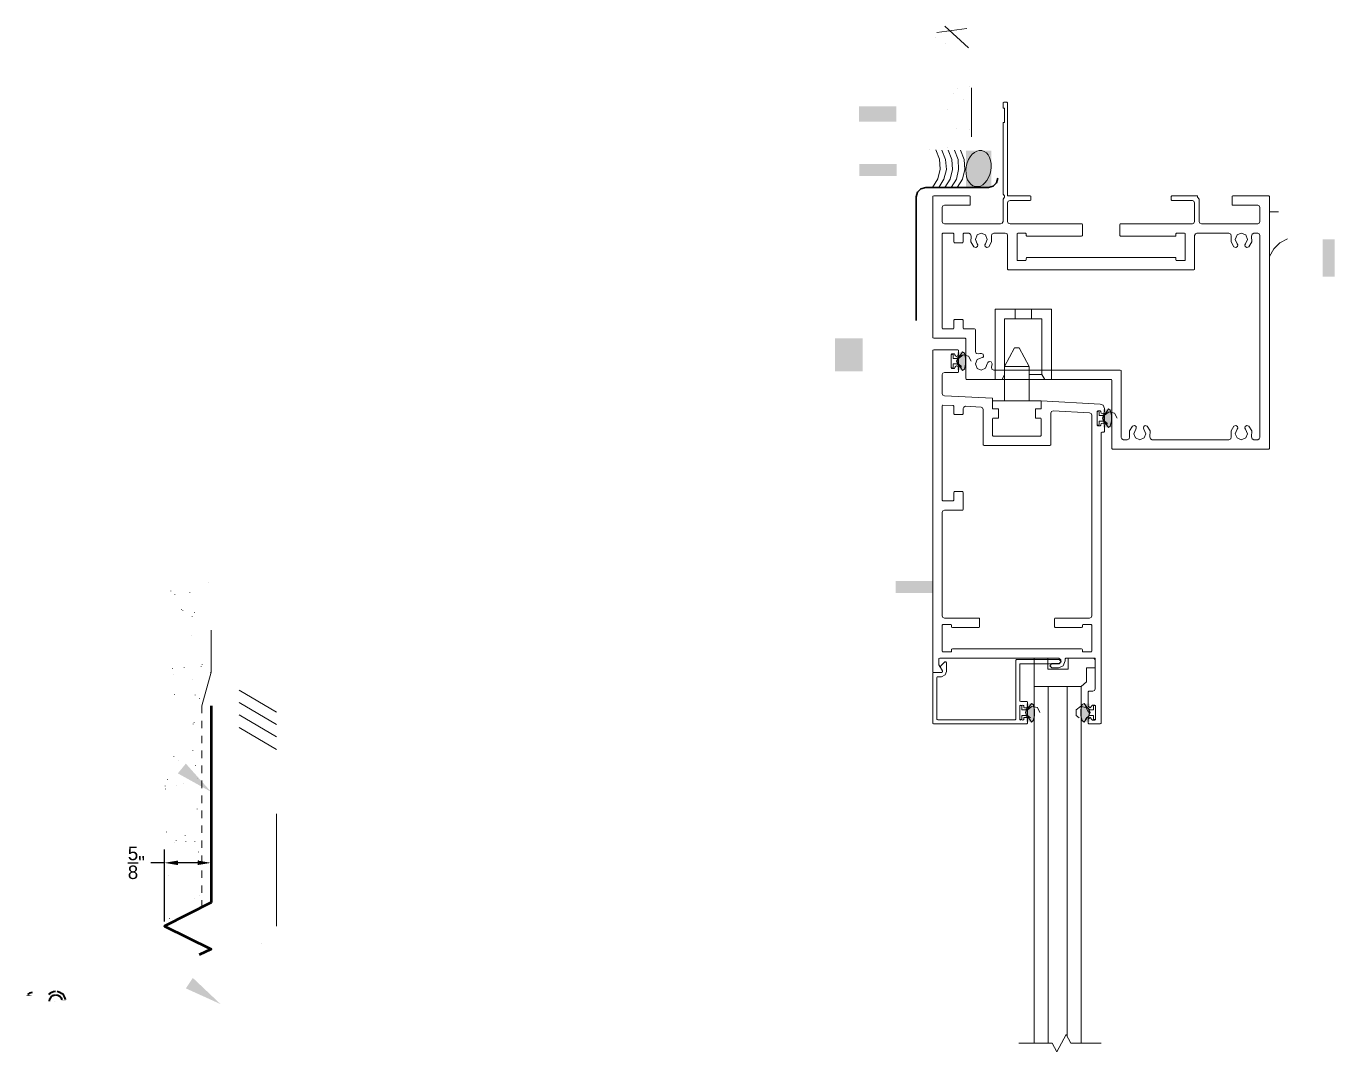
# Model space of a CAD drawing. Header units: inches. Extents: x -232 to -144.6, y 154.9 to 200.7.
# Drawn here: x -162.1 to -144.61, y 176.61 to 190.31 of the extents above; entities that cross this region are included whole.
import ezdxf

# ---------------------------------------------------------------- set-up
doc = ezdxf.new("R2010")
doc.units = ezdxf.units.IN
doc.header["$MEASUREMENT"] = 0
doc.linetypes.add('PDF_IMPORT', pattern=[1, 0.8, -0.2])
for name, color, linetype in [('PDF4_Geometry', 7, 'Continuous'), ('PDF4_Solid Fills', 7, 'Continuous'), ('PDF6_Geometry', 7, 'Continuous'), ('PDF6_Solid Fills', 7, 'Continuous')]:
    doc.layers.add(name, color=color, linetype=linetype)
doc.styles.get("Standard").update_dxf_attribs({"font": 'arial.ttf'})
doc.dimstyles.get("Standard").update_dxf_attribs({"dimtxt": 0.18, "dimasz": 0.18, "dimexe": 0.18, "dimexo": 0.0625, "dimgap": 0.09, "dimtad": 0, "dimtih": 1, "dimtoh": 1, "dimdec": 4, "dimzin": 0, "dimdsep": 46, "dimlunit": 4, "dimtxsty": 'Standard', "dimcen": 0.09, "dimadec": 0, "dimazin": 0, "dimtfac": 1, "dimtdec": 4, "dimtofl": 0, "dimtmove": 0, "dimatfit": 3, "dimfxl": 0, "dimtolj": 1, "dimtzin": 0, "dimarcsym": 0})

# ---------------------------------------------------------------- blocks, each defined once
blk = doc.blocks.new('*D6')
at = {"color": 0, "lineweight": -2}
for p, q in [((-160.253, 178.351), (-160.253, 179.313)), ((-159.63, 178.665), (-159.63, 179.313)), ((-160.253, 179.133), (-160.433, 179.133)), ((-159.81, 179.133), (-160.073, 179.133))]:
    blk.add_line(p, q, dxfattribs=at)
at = {"color": 0}
for points in [[(-160.073, 179.163), (-160.073, 179.103), (-160.253, 179.133)], [(-159.81, 179.163), (-159.81, 179.103), (-159.63, 179.133)]]:
    blk.add_solid(points, dxfattribs=at)
at = {"layer": 'Defpoints', "color": 0}
for p in [(-160.253, 179.133), (-159.63, 178.602), (-160.253, 178.289)]:
    blk.add_point(p, dxfattribs=at)
at = {"color": 0, "insert": (-160.628, 179.133), "char_height": 0.18, "attachment_point": 5}
blk.add_mtext('\\A1;{\\H1x;\\S5/8;}"', dxfattribs=at)

msp = doc.modelspace()

# ---------------------------------------------------------------- hatches: boundary and pattern name
at = {"layer": 'PDF4_Solid Fills'}
msp.add_hatch(color=256, dxfattribs=at).paths.add_polyline_path([(-162.09322, 177.36217), (-162.09988, 177.35217), (-162.04655, 177.35217), (-162.03988, 177.35883), (-162.02988, 177.35883), (-162.01655, 177.36217)])
h = msp.add_hatch(color=256, dxfattribs=at)
h.paths.add_polyline_path([(-161.70655, 177.41217), (-161.70988, 177.41217)], flags=0)
h.paths.add_polyline_path([(-161.79988, 177.3755), (-161.80655, 177.3655), (-161.70655, 177.36883)], flags=0)
h.paths.add_polyline_path([(-161.62322, 177.30217), (-161.62322, 177.28883), (-161.78655, 177.28217), (-161.56988, 177.28883), (-161.57322, 177.30217)], flags=0)
h.paths.add_polyline_path([(-161.68655, 177.41217), (-161.69655, 177.41217)], flags=0)
at = {"layer": 'PDF6_Solid Fills'}
for points in [[(-150.97062, 189.24078), (-150.97062, 189.03745), (-150.47395, 189.03745), (-150.47395, 189.24078)], [(-149.54395, 188.65078), (-149.54395, 188.17078), (-149.20395, 188.17078), (-149.20395, 188.65078)], [(-150.96728, 188.47411), (-150.96728, 188.31078), (-150.46728, 188.31078), (-150.46728, 188.47411)], [(-144.77728, 187.46411), (-144.77728, 186.96745), (-144.61395, 186.96745), (-144.61395, 187.46411)], [(-151.29062, 186.14411), (-151.29062, 185.70078), (-150.92062, 185.70078), (-150.92062, 186.14411)], [(-149.66062, 185.95745), (-149.66062, 185.71745), (-149.54728, 185.71745), (-149.54728, 185.95745)], [(-147.71062, 185.19411), (-147.71062, 184.95411), (-147.60062, 184.95411), (-147.60062, 185.19411)], [(-150.48395, 182.90078), (-150.48395, 182.73745), (-149.98395, 182.73745), (-149.98395, 182.90078)], [(-148.74062, 181.26078), (-148.74062, 181.02078), (-148.63062, 181.02078), (-148.63062, 181.26078)], [(-148.00395, 181.26078), (-148.00395, 181.02078), (-147.89062, 181.02078), (-147.89062, 181.26078)]]:
    msp.add_hatch(color=256, dxfattribs=at).paths.add_polyline_path(points)

# ---------------------------------------------------------------- linework, layer by layer
at = {"layer": 'PDF4_Geometry', "lineweight": 9}
for points in [[(-160.16655, 182.7655), (-160.16655, 182.76883)], [(-159.91322, 182.74217), (-159.91322, 182.7455)], [(-159.66655, 182.88217), (-159.66655, 182.8855)], [(-160.11322, 182.7155), (-160.11322, 182.71883)], [(-160.02322, 182.51883), (-160.02322, 182.52217)], [(-160.00655, 182.50217), (-160.00655, 182.5055)], [(-159.87988, 182.42217), (-159.87988, 182.4255)], [(-159.84988, 182.4755), (-159.84988, 182.47883)], [(-159.89322, 182.1655), (-159.89322, 182.16883)], [(-160.14655, 181.7255), (-160.14655, 181.72883)], [(-159.98988, 181.7455), (-159.98988, 181.74883)], [(-159.76322, 181.75217), (-159.76322, 181.7555)], [(-159.74655, 181.77883), (-159.74655, 181.78217)], [(-160.13655, 181.64883), (-160.13655, 181.65217)], [(-159.87322, 181.5855), (-159.87322, 181.58883)], [(-159.63655, 181.67217), (-159.63655, 181.6755)], [(-160.11655, 181.37883), (-160.11655, 181.38217)], [(-159.83988, 181.3755), (-159.83988, 181.37883)], [(-158.75322, 181.1455), (-159.25322, 181.43883)], [(-159.78322, 181.3255), (-159.78322, 181.32883)], [(-158.75322, 180.98217), (-159.25322, 181.2755)], [(-159.86988, 180.9855), (-159.86988, 180.98883)], [(-159.85322, 181.00883), (-159.85322, 181.01217)], [(-158.75322, 180.8155), (-159.25322, 181.10883)], [(-158.75322, 180.64883), (-159.25322, 180.94217)], [(-159.87322, 180.62883), (-159.87322, 180.63217)], [(-160.12655, 180.54883), (-160.12655, 180.55217)], [(-160.06988, 180.49883), (-160.06988, 180.50217)], [(-159.83655, 180.42883), (-159.83655, 180.43217)], [(-160.24322, 180.15883), (-160.24322, 180.16217)], [(-160.23988, 180.11883), (-160.23988, 180.12217)], [(-160.21322, 180.24883), (-160.21322, 180.25217)], [(-160.08655, 180.1655), (-160.08655, 180.16883)], [(-159.99988, 180.19217), (-159.99988, 180.1955)], [(-159.80988, 180.25883), (-159.80988, 180.26217)], [(-159.81655, 179.85217), (-159.81655, 179.8555)], [(-160.22322, 179.54217), (-160.22322, 179.5455)], [(-160.09655, 179.43217), (-160.09655, 179.4355)], [(-159.97322, 179.4955), (-159.97322, 179.49883)], [(-159.96655, 179.41883), (-159.96655, 179.42217)], [(-159.84655, 179.4155), (-159.84655, 179.41883)], [(-160.12322, 179.39883), (-160.12322, 179.40217)], [(-159.79655, 179.2755), (-159.79655, 179.27883)], [(-159.79655, 179.15883), (-159.79655, 179.16217)], [(-160.20322, 178.96217), (-160.20322, 178.9655)], [(-159.84655, 178.65883), (-159.84655, 178.66217)], [(-159.77988, 178.6955), (-159.77988, 178.69883)], [(-160.18322, 178.3855), (-160.18322, 178.38883)], [(-158.95988, 178.04883), (-158.95988, 178.05217)]]:
    msp.add_lwpolyline(points, dxfattribs=at)
at = {"layer": 'PDF4_Geometry', "lineweight": 15}
for points in [[(-159.62988, 182.24217), (-159.62988, 181.68217)], [(-159.62988, 181.68217), (-159.75322, 181.23217)], [(-158.75322, 179.78883), (-158.75322, 178.28883)]]:
    msp.add_lwpolyline(points, dxfattribs=at)
at = {"layer": 'PDF4_Geometry', "linetype": 'PDF_IMPORT', "lineweight": 15, "ltscale": 0.125}
msp.add_lwpolyline([(-159.75322, 181.23217), (-159.75322, 178.53883)], dxfattribs=at)
at = {"layer": 'PDF4_Geometry', "lineweight": 50}
for points in [[(-159.62988, 181.23217), (-159.62988, 178.60217)], [(-159.62988, 178.60217), (-160.25322, 178.28883), (-159.62988, 177.97883), (-159.78655, 177.90217)]]:
    msp.add_lwpolyline(points, dxfattribs=at)
at = {"layer": 'PDF4_Geometry', "lineweight": 35}
for points in [[(-162.01988, 177.40217), (-162.04466, 177.39511), (-162.06572, 177.39211), (-162.08322, 177.37217)], [(-161.70988, 177.41217), (-161.73949, 177.41117), (-161.7781, 177.39606), (-161.79988, 177.3755)], [(-161.78655, 177.2855), (-161.78777, 177.32533), (-161.75755, 177.3645), (-161.71655, 177.36883)], [(-161.70655, 177.36883), (-161.66255, 177.37106), (-161.63199, 177.34406), (-161.62322, 177.30217)], [(-161.57322, 177.30217), (-161.58294, 177.36317), (-161.62522, 177.40194), (-161.68655, 177.41217)]]:
    msp.add_open_spline(points, degree=3, dxfattribs=at)
at = {"layer": 'PDF4_Solid Fills', "lineweight": 35}
for points in [[(-159.96655, 180.45883), (-159.62988, 180.08217), (-160.07322, 180.32883)], [(-159.87322, 177.5955), (-159.50322, 177.2455), (-159.96655, 177.4555)]]:
    msp.add_solid(points, dxfattribs=at)
at = {"layer": 'PDF6_Geometry', "linetype": 'PDF_IMPORT', "lineweight": 9}
for points in [[(-149.93062, 190.22745), (-149.53062, 190.28078)], [(-149.82395, 190.31411), (-149.50728, 190.02411)]]:
    msp.add_lwpolyline(points, dxfattribs=at)
at = {"layer": 'PDF6_Geometry', "lineweight": 9}
for points in [[(-149.94728, 190.16745), (-149.94728, 190.16745)], [(-149.82062, 190.08411), (-149.82062, 190.08411)], [(-149.70728, 189.41411), (-149.70728, 189.41411)], [(-149.65395, 189.48745), (-149.65395, 189.48745)], [(-149.49728, 189.50745), (-149.49728, 189.50745)], [(-149.46728, 189.49078), (-149.46728, 188.83745)], [(-149.79395, 189.20078), (-149.79395, 189.20078)], [(-149.58062, 189.33411), (-149.58062, 189.33411)], [(-149.66728, 188.94078), (-149.66728, 188.94078)], [(-149.49728, 188.92745), (-149.49728, 188.92745)], [(-149.78395, 188.69411), (-149.78395, 188.69411)], [(-150.02728, 188.66411), (-150.02728, 188.66411)], [(-150.02728, 188.66411), (-150.02728, 188.66411)], [(-149.99062, 188.15745), (-149.92062, 188.27411), (-149.88728, 188.40411), (-149.89728, 188.53745), (-149.94728, 188.66078)], [(-149.90728, 188.15745), (-149.83728, 188.27078), (-149.80395, 188.40078), (-149.81395, 188.53411), (-149.86395, 188.65745)], [(-149.82395, 188.15745), (-149.75395, 188.27078), (-149.72395, 188.40078), (-149.73062, 188.53411), (-149.78062, 188.65745)], [(-149.74062, 188.15745), (-149.67062, 188.27078), (-149.64062, 188.40078), (-149.64728, 188.53411), (-149.69728, 188.65745)], [(-149.66062, 188.15745), (-149.59062, 188.27078), (-149.55728, 188.40078), (-149.56728, 188.53411), (-149.61395, 188.65745)], [(-145.36728, 187.83078), (-145.48728, 187.83078)], [(-145.24728, 187.47078), (-145.35062, 187.41745), (-145.43062, 187.33745), (-145.48728, 187.23745)], [(-149.47395, 185.83745), (-149.50728, 185.90411), (-149.58062, 185.92411), (-149.64062, 185.87411), (-149.64062, 185.80078), (-149.60062, 185.76745)], [(-147.52395, 185.07411), (-147.55728, 185.14411), (-147.63062, 185.16078), (-147.69062, 185.11411), (-147.69062, 185.03745), (-147.65062, 185.00411)], [(-147.52395, 185.07411), (-147.52395, 185.07411)], [(-148.55395, 181.14078), (-148.58728, 181.20745), (-148.66062, 181.22411), (-148.72062, 181.17745), (-148.72062, 181.10411), (-148.68062, 181.07078)], [(-147.90395, 181.14078), (-147.93728, 181.20745), (-148.01062, 181.22411), (-148.07062, 181.17745), (-148.07062, 181.10411), (-148.03062, 181.07078)]]:
    msp.add_lwpolyline(points, dxfattribs=at)
at = {"layer": 'PDF6_Geometry', "lineweight": 18}
for points in [[(-149.04728, 187.70411), (-149.04728, 188.00411), (-149.02728, 188.02745), (-149.02728, 188.04745), (-149.04728, 188.06745), (-149.04728, 189.02745), (-149.02728, 189.02745), (-149.02728, 189.21745), (-149.04728, 189.21745), (-149.04728, 189.28745), (-149.04395, 189.29411), (-149.03728, 189.29745)], [(-149.03728, 189.29745), (-148.99728, 189.29745)], [(-148.99728, 189.29745), (-148.99062, 189.29411), (-148.98728, 189.28745)], [(-148.98728, 189.28745), (-148.98728, 188.04745), (-148.68395, 188.04745)], [(-149.98395, 188.03745), (-149.98395, 188.04411), (-149.97395, 188.04745)], [(-149.98395, 186.15411), (-149.98395, 188.03745)], [(-149.97395, 188.04745), (-149.49728, 188.04745)], [(-149.49728, 188.04745), (-149.48728, 188.04411), (-149.48728, 188.03745)], [(-149.48728, 188.03745), (-149.48728, 187.93078)], [(-148.68395, 187.98411), (-148.95395, 187.98411), (-148.97728, 187.97745), (-148.98728, 187.95411)], [(-148.68395, 188.04745), (-148.67728, 188.04411), (-148.67395, 188.03745)], [(-148.67395, 187.99411), (-148.67728, 187.98745), (-148.68395, 187.98411)], [(-148.67395, 188.03745), (-148.67395, 187.99411)], [(-146.80062, 188.03745), (-146.79728, 188.04411), (-146.79062, 188.04745)], [(-146.80062, 187.99411), (-146.80062, 188.03745)], [(-146.79062, 187.98411), (-146.79728, 187.98745), (-146.80062, 187.99411)], [(-146.79062, 188.04745), (-146.44728, 188.04745), (-146.44728, 188.02745), (-146.42728, 188.00411), (-146.42728, 187.70411)], [(-146.51728, 187.98411), (-146.79062, 187.98411)], [(-146.48728, 187.70411), (-146.48728, 187.95411), (-146.49728, 187.97745), (-146.51728, 187.98411)], [(-145.98728, 188.03745), (-145.98395, 188.04411), (-145.97728, 188.04745)], [(-145.98728, 187.93078), (-145.98728, 188.03745)], [(-145.97728, 188.04745), (-145.49728, 188.04745), (-145.49062, 188.04411), (-145.48728, 188.03745)], [(-145.48728, 188.03745), (-145.48728, 184.67078)], [(-149.49728, 187.92078), (-149.83062, 187.92078), (-149.85062, 187.91411), (-149.86062, 187.89078)], [(-149.86062, 187.89078), (-149.86062, 187.70411), (-149.85062, 187.68078), (-149.83062, 187.67078)], [(-149.48728, 187.93078), (-149.48728, 187.92411), (-149.49728, 187.92078)], [(-148.98728, 187.95411), (-148.98728, 187.70411), (-148.97728, 187.68078), (-148.95395, 187.67078)], [(-145.64395, 187.92078), (-145.97728, 187.92078), (-145.98395, 187.92411), (-145.98728, 187.93078)], [(-145.61395, 187.70411), (-145.61395, 187.89078), (-145.62395, 187.91411), (-145.64395, 187.92078)], [(-149.83062, 187.67078), (-149.08062, 187.67078), (-149.05728, 187.68078), (-149.04728, 187.70411)], [(-148.95395, 187.67078), (-147.99728, 187.67078)], [(-147.99728, 187.67078), (-147.99062, 187.67078), (-147.98728, 187.66078)], [(-147.98728, 187.66078), (-147.98728, 187.51745)], [(-147.48728, 187.66078), (-147.48395, 187.67078), (-147.47728, 187.67078)], [(-147.48728, 187.51745), (-147.48728, 187.66078)], [(-147.47728, 187.67078), (-146.51728, 187.67078)], [(-146.51728, 187.67078), (-146.49728, 187.68078), (-146.48728, 187.70411)], [(-146.42728, 187.70411), (-146.41728, 187.68078), (-146.39395, 187.67078)], [(-146.39395, 187.67078), (-145.64395, 187.67078), (-145.62395, 187.68078), (-145.61395, 187.70411)], [(-149.86062, 187.53745), (-149.85728, 187.54411), (-149.85062, 187.54745)], [(-149.86062, 186.27745), (-149.86062, 187.53745)], [(-149.85062, 187.54745), (-149.71395, 187.54745)], [(-149.71395, 187.54745), (-149.70728, 187.54411), (-149.70395, 187.53745)], [(-149.70395, 187.53745), (-149.70395, 187.43078)], [(-149.58062, 187.53745), (-149.57728, 187.54411), (-149.57062, 187.54745)], [(-149.58062, 187.43078), (-149.58062, 187.53745)], [(-149.57062, 187.54745), (-149.50395, 187.54745)], [(-149.50395, 187.54745), (-149.48062, 187.53411), (-149.47395, 187.50745), (-149.47728, 187.43078), (-149.43728, 187.36411), (-149.41062, 187.35411), (-149.38728, 187.37078), (-149.38395, 187.39078), (-149.39395, 187.40745), (-149.41728, 187.46411), (-149.39395, 187.52411), (-149.33728, 187.54745), (-149.28062, 187.52411), (-149.25728, 187.46411), (-149.28062, 187.40745), (-149.29062, 187.39078), (-149.28728, 187.37078), (-149.26395, 187.35411), (-149.23728, 187.36411), (-149.20062, 187.43078), (-149.20062, 187.50745), (-149.19728, 187.53411), (-149.17062, 187.54745), (-149.01728, 187.54745)], [(-149.01728, 187.54745), (-148.99395, 187.53745), (-148.98728, 187.51745)], [(-148.98728, 187.51745), (-148.98728, 187.06745)], [(-148.74728, 187.54745), (-148.85062, 187.54745), (-148.85728, 187.54411), (-148.86062, 187.53745)], [(-148.86062, 187.53745), (-148.86062, 187.19078)], [(-148.73728, 187.51745), (-148.73728, 187.53745), (-148.74062, 187.54411), (-148.74728, 187.54745)], [(-147.99728, 187.50745), (-148.39062, 187.50745), (-148.72728, 187.50745), (-148.73395, 187.51078), (-148.73728, 187.51745)], [(-147.98728, 187.51745), (-147.99062, 187.51078), (-147.99728, 187.50745)], [(-147.47728, 187.50745), (-147.48395, 187.51078), (-147.48728, 187.51745)], [(-146.73728, 187.53745), (-146.73728, 187.50745), (-147.47728, 187.50745)], [(-146.62395, 187.54745), (-146.72728, 187.54745), (-146.73395, 187.54411), (-146.73728, 187.53745)], [(-146.61395, 187.53745), (-146.61395, 187.54411), (-146.62395, 187.54745)], [(-146.61395, 187.19078), (-146.61395, 187.53745)], [(-146.48728, 187.51745), (-146.47728, 187.53745), (-146.45728, 187.54745)], [(-146.48728, 187.06745), (-146.48728, 187.51745)], [(-146.45728, 187.54745), (-146.03062, 187.54745)], [(-146.03062, 187.54745), (-146.00395, 187.53411), (-146.00062, 187.50745), (-146.00062, 187.43078), (-145.96395, 187.36411), (-145.93728, 187.35411), (-145.91395, 187.37078), (-145.91062, 187.39078), (-145.92062, 187.40745), (-145.94395, 187.46411), (-145.92062, 187.52411), (-145.86395, 187.54745), (-145.80395, 187.52411), (-145.78062, 187.46411), (-145.80728, 187.40745), (-145.81728, 187.39078), (-145.81395, 187.37078), (-145.79062, 187.35411), (-145.76395, 187.36411), (-145.72395, 187.43078), (-145.72728, 187.50745), (-145.72062, 187.53411), (-145.69728, 187.54745), (-145.64395, 187.54745)], [(-145.64395, 187.54745), (-145.62395, 187.53745), (-145.61395, 187.51745)], [(-145.61395, 187.51745), (-145.61395, 184.81745)], [(-149.70395, 187.43078), (-149.70062, 187.42411), (-149.69395, 187.42078)], [(-149.69395, 187.42078), (-149.59062, 187.42078), (-149.58395, 187.42411), (-149.58062, 187.43078)], [(-148.86062, 187.19078), (-148.85728, 187.18411), (-148.85062, 187.18078)], [(-148.85062, 187.18078), (-148.74728, 187.18078), (-148.74062, 187.18411), (-148.73728, 187.19078)], [(-148.73728, 187.19078), (-148.73728, 187.21078), (-148.73395, 187.21745), (-148.72728, 187.22078)], [(-148.72728, 187.22078), (-146.73728, 187.22078), (-146.73728, 187.19078)], [(-146.73728, 187.19078), (-146.73395, 187.18411), (-146.72728, 187.18078)], [(-146.72728, 187.18078), (-146.62395, 187.18078), (-146.61395, 187.18411), (-146.61395, 187.19078)], [(-148.98728, 187.06745), (-148.98395, 187.06078), (-148.97728, 187.05745)], [(-148.97728, 187.05745), (-146.49728, 187.05745), (-146.49062, 187.06078), (-146.48728, 187.06745)], [(-149.02728, 185.59411), (-149.15062, 185.59411), (-149.15062, 186.53078), (-148.40062, 186.53078), (-148.40062, 185.59411), (-148.69728, 185.59411)], [(-149.06062, 185.59411), (-149.02728, 185.65745), (-149.02728, 186.40411), (-148.52728, 186.40411), (-148.52728, 185.65745), (-148.49062, 185.59411)], [(-148.88728, 186.53078), (-148.88728, 186.40411)], [(-148.66728, 186.53078), (-148.66728, 186.40411)], [(-149.85062, 186.26745), (-149.85728, 186.27078), (-149.86062, 186.27745)], [(-149.71395, 186.26745), (-149.85062, 186.26745)], [(-149.70395, 186.27745), (-149.70728, 186.27078), (-149.71395, 186.26745)], [(-149.59062, 186.39411), (-149.69395, 186.39411), (-149.70062, 186.39078), (-149.70395, 186.38411)], [(-149.70395, 186.38411), (-149.70395, 186.27745)], [(-149.58062, 186.38411), (-149.58395, 186.39078), (-149.59062, 186.39411)], [(-149.58062, 186.27745), (-149.58062, 186.38411)], [(-149.57062, 186.26745), (-149.57728, 186.27078), (-149.58062, 186.27745)], [(-149.42728, 186.26745), (-149.57062, 186.26745)], [(-149.41728, 186.25745), (-149.42062, 186.26411), (-149.42728, 186.26745)], [(-149.41728, 185.96745), (-149.41728, 186.25745)], [(-149.97395, 186.14411), (-149.98395, 186.14745), (-149.98395, 186.15411)], [(-149.55395, 186.14411), (-149.97395, 186.14411)], [(-149.54395, 186.13411), (-149.54728, 186.14078), (-149.55395, 186.14411)], [(-149.54395, 185.60411), (-149.54395, 186.13411)], [(-149.97395, 185.98745), (-149.98395, 185.98411), (-149.98395, 185.97745)], [(-149.98395, 185.97745), (-149.98395, 181.68745)], [(-149.65062, 185.98745), (-149.97395, 185.98745)], [(-149.74062, 185.92745), (-149.73728, 185.93411), (-149.73062, 185.93745)], [(-149.72395, 185.93078), (-149.73062, 185.93078), (-149.73728, 185.92745), (-149.74062, 185.92078)], [(-149.74062, 185.74745), (-149.74062, 185.92745)], [(-149.74062, 185.92078), (-149.74062, 185.75411), (-149.73728, 185.74745), (-149.73062, 185.74411)], [(-149.73062, 185.93745), (-149.70062, 185.93745)], [(-149.66395, 185.87411), (-149.71395, 185.87411), (-149.71395, 185.92078), (-149.71728, 185.92745), (-149.72395, 185.93078)], [(-149.70062, 185.93745), (-149.69395, 185.93411), (-149.69062, 185.92745)], [(-149.69062, 185.92745), (-149.69062, 185.92411)], [(-149.69062, 185.92411), (-149.68395, 185.90745), (-149.66728, 185.90078), (-149.65062, 185.90745), (-149.64062, 185.92411)], [(-149.61062, 185.92745), (-149.62728, 185.90745), (-149.64728, 185.89078), (-149.66728, 185.83745), (-149.64728, 185.78411)], [(-149.66728, 185.90078), (-149.66728, 185.90078)], [(-149.66395, 185.87411), (-149.66062, 185.87745), (-149.65395, 185.88078)], [(-149.60728, 185.92411), (-149.62395, 185.90411), (-149.64395, 185.88745), (-149.66062, 185.83745), (-149.64395, 185.78745)], [(-149.64062, 185.97745), (-149.64395, 185.98411), (-149.65062, 185.98745)], [(-149.64728, 185.78411), (-149.63062, 185.76745), (-149.61062, 185.74745), (-149.58728, 185.71078), (-149.56062, 185.73078), (-149.54728, 185.79745), (-149.54728, 185.87745), (-149.56062, 185.94411), (-149.58728, 185.96078), (-149.61062, 185.92745)], [(-149.64062, 185.92411), (-149.64062, 185.97745)], [(-149.17062, 185.71745), (-149.19728, 185.73078), (-149.20062, 185.75745), (-149.19728, 185.78078), (-149.19395, 185.80078), (-149.20728, 185.82745), (-149.23395, 185.83078), (-149.25062, 185.82078), (-149.25728, 185.80078), (-149.28062, 185.74411), (-149.33728, 185.71745), (-149.39395, 185.74078), (-149.41728, 185.80078), (-149.39395, 185.85745), (-149.33728, 185.88078), (-149.31728, 185.88745), (-149.30728, 185.90078), (-149.31062, 185.93078), (-149.33395, 185.94078), (-149.35728, 185.94078), (-149.37728, 185.93745), (-149.40728, 185.94078), (-149.41728, 185.96745)], [(-148.69728, 185.76745), (-149.02728, 185.76745), (-148.89395, 186.01411), (-148.83062, 186.01411), (-148.69728, 185.76745), (-148.69728, 185.30745)], [(-149.73062, 185.73745), (-149.73728, 185.74078), (-149.74062, 185.74745)], [(-149.73062, 185.74411), (-149.72395, 185.74411)], [(-149.70062, 185.73745), (-149.73062, 185.73745)], [(-149.72395, 185.74411), (-149.71728, 185.74745), (-149.71395, 185.75411)], [(-149.71395, 185.75411), (-149.71395, 185.80078), (-149.66395, 185.80078)], [(-149.69062, 185.74745), (-149.69395, 185.74078), (-149.70062, 185.73745)], [(-149.64062, 185.75078), (-149.64728, 185.76745), (-149.66728, 185.77411), (-149.68395, 185.76745), (-149.69062, 185.75078)], [(-149.69062, 185.75078), (-149.69062, 185.74745)], [(-149.66728, 185.77411), (-149.66728, 185.77411)], [(-149.65395, 185.79411), (-149.66062, 185.79745), (-149.66395, 185.80078)], [(-149.60728, 185.75078), (-149.62395, 185.77078), (-149.64395, 185.78745)], [(-149.64062, 185.69745), (-149.64062, 185.75078)], [(-147.48062, 185.71745), (-149.15062, 185.71745), (-149.17062, 185.71745)], [(-149.02728, 185.30745), (-149.02728, 185.76745)], [(-147.47062, 185.70745), (-147.47062, 185.71411), (-147.48062, 185.71745)], [(-147.47062, 184.81745), (-147.47062, 185.70745)], [(-149.86062, 185.65745), (-149.85062, 185.67745), (-149.83062, 185.68745)], [(-149.86062, 185.40411), (-149.86062, 185.65745)], [(-149.83062, 185.68745), (-149.65062, 185.68745)], [(-149.65062, 185.68745), (-149.64395, 185.69078), (-149.64062, 185.69745)], [(-149.53395, 185.59411), (-149.54062, 185.59745), (-149.54395, 185.60411)], [(-147.60395, 185.59411), (-149.02728, 185.59411), (-149.53395, 185.59411)], [(-148.52728, 185.65745), (-148.69728, 185.65745)], [(-147.59395, 185.58411), (-147.59728, 185.59078), (-147.60395, 185.59411)], [(-147.59395, 184.67078), (-147.59395, 185.58411)], [(-149.83062, 185.37411), (-149.85062, 185.38411), (-149.86062, 185.40411)], [(-149.17728, 185.07411), (-149.10728, 185.07411), (-149.10728, 185.20078), (-149.18728, 185.20078), (-149.18728, 185.34078), (-149.83062, 185.37411)], [(-149.85062, 185.25078), (-149.85728, 185.24745), (-149.86062, 185.24078)], [(-149.86062, 185.24078), (-149.86062, 183.98078)], [(-149.71395, 185.24411), (-149.85062, 185.25078)], [(-149.70395, 185.23411), (-149.70728, 185.24078), (-149.71395, 185.24411)], [(-149.70395, 185.13411), (-149.70395, 185.23411)], [(-149.54728, 185.23411), (-149.57062, 185.22411), (-149.58062, 185.20411)], [(-149.58062, 185.20411), (-149.58062, 185.13411)], [(-149.34062, 185.22411), (-149.54728, 185.23411)], [(-149.31062, 185.19078), (-149.32062, 185.21411), (-149.34062, 185.22411)], [(-149.31062, 184.72078), (-149.31062, 185.19078)], [(-149.18728, 185.21078), (-149.18728, 185.30745), (-148.53728, 185.30745), (-148.53728, 185.24411)], [(-147.75062, 185.26411), (-148.53728, 185.30745), (-148.53728, 185.20078), (-148.61395, 185.20078), (-148.61395, 185.07411), (-148.54728, 185.07411)], [(-147.69062, 185.20411), (-147.71062, 185.24745), (-147.75062, 185.26411)], [(-147.70062, 185.02078), (-147.68062, 185.00411), (-147.66062, 184.98411), (-147.63728, 184.95078), (-147.61395, 184.96745), (-147.59728, 185.03411), (-147.59728, 185.11745), (-147.61395, 185.18078), (-147.63728, 185.20078), (-147.66062, 185.16411)], [(-147.69062, 185.16078), (-147.69062, 185.20411)], [(-149.59062, 185.12411), (-149.69395, 185.12411), (-149.70062, 185.12745), (-149.70395, 185.13411)], [(-149.58062, 185.13411), (-149.58395, 185.12745), (-149.59062, 185.12411)], [(-149.18728, 185.06411), (-149.18395, 185.07411), (-149.17728, 185.07411)], [(-149.18728, 184.84411), (-149.18728, 185.06411)], [(-148.54728, 185.07411), (-148.54062, 185.07411), (-148.53728, 185.06411)], [(-148.53728, 185.06411), (-148.53728, 184.84411)], [(-148.37728, 185.17411), (-148.40062, 185.16411), (-148.41062, 185.14078)], [(-148.41062, 185.14078), (-148.41062, 184.72078)], [(-147.89062, 185.14745), (-148.37728, 185.17411)], [(-147.86062, 185.11745), (-147.87062, 185.13745), (-147.89062, 185.14745)], [(-147.86062, 182.43411), (-147.86062, 185.11745)], [(-147.79062, 185.16411), (-147.79062, 185.17078), (-147.78062, 185.17411)], [(-147.77395, 185.16745), (-147.78062, 185.16745), (-147.78728, 185.16411), (-147.79062, 185.15745)], [(-147.79062, 184.98411), (-147.79062, 185.16411)], [(-147.79062, 185.15745), (-147.79062, 184.99078), (-147.78728, 184.98411), (-147.78062, 184.98078)], [(-147.78062, 185.17411), (-147.75062, 185.17411)], [(-147.71395, 185.11078), (-147.76395, 185.11078), (-147.76395, 185.15745), (-147.76728, 185.16411), (-147.77395, 185.16745)], [(-147.76395, 184.99078), (-147.76395, 185.03745), (-147.71395, 185.03745)], [(-147.75062, 185.17411), (-147.74395, 185.17078), (-147.74062, 185.16411)], [(-147.74062, 185.16411), (-147.74062, 185.16078)], [(-147.74062, 185.16078), (-147.73395, 185.14411), (-147.71728, 185.13745), (-147.70062, 185.14411), (-147.69062, 185.16078)], [(-147.69062, 184.98745), (-147.70062, 185.00411), (-147.71728, 185.01078), (-147.73395, 185.00411), (-147.74062, 184.98745)], [(-147.66062, 185.16411), (-147.67728, 185.14411), (-147.70062, 185.12745), (-147.71728, 185.07411), (-147.70062, 185.02078)], [(-147.71728, 185.13745), (-147.71728, 185.13745)], [(-147.71728, 185.01078), (-147.71728, 185.01078)], [(-147.71395, 185.11078), (-147.71062, 185.11411), (-147.70728, 185.11745)], [(-147.70728, 185.03078), (-147.71062, 185.03745), (-147.71395, 185.03745)], [(-147.65728, 185.16411), (-147.67395, 185.14078), (-147.69728, 185.12411), (-147.71062, 185.07411), (-147.69728, 185.02411)], [(-147.65728, 184.98745), (-147.67395, 185.00745), (-147.69728, 185.02411)], [(-149.17728, 184.83411), (-149.18395, 184.83745), (-149.18728, 184.84411)], [(-148.54728, 184.83411), (-149.17728, 184.83411)], [(-148.53728, 184.84411), (-148.54062, 184.83745), (-148.54728, 184.83411)], [(-147.78062, 184.97411), (-147.78728, 184.97745), (-147.79062, 184.98411)], [(-147.78062, 184.98078), (-147.77395, 184.98078)], [(-147.75062, 184.97411), (-147.78062, 184.97411)], [(-147.77395, 184.98078), (-147.76728, 184.98411), (-147.76395, 184.99078)], [(-147.74062, 184.98411), (-147.74395, 184.97745), (-147.75062, 184.97411)], [(-147.74062, 184.98745), (-147.74062, 184.98411)], [(-147.73728, 184.87745), (-147.73395, 184.88411), (-147.72728, 184.88745)], [(-147.73728, 181.00078), (-147.73728, 184.87745)], [(-147.72728, 184.88745), (-147.70062, 184.88745)], [(-147.70062, 184.88745), (-147.69395, 184.89078), (-147.69062, 184.89745)], [(-147.69062, 184.89745), (-147.69062, 184.98745)], [(-147.27062, 184.96411), (-147.29062, 184.97745), (-147.31728, 184.97078), (-147.35728, 184.90411), (-147.35728, 184.82745), (-147.36062, 184.80078), (-147.38728, 184.78745)], [(-147.05395, 184.78745), (-147.07728, 184.80078), (-147.08395, 184.82745), (-147.08062, 184.90411), (-147.12062, 184.97078), (-147.14728, 184.97745), (-147.16728, 184.96411), (-147.17062, 184.94411), (-147.16395, 184.92745), (-147.13728, 184.86745), (-147.16062, 184.81078), (-147.22062, 184.78745), (-147.27728, 184.81078), (-147.30062, 184.86745), (-147.27395, 184.92745), (-147.26728, 184.94411), (-147.27062, 184.96411)], [(-145.69728, 184.78745), (-145.72062, 184.80078), (-145.72728, 184.82745), (-145.72395, 184.90411), (-145.76395, 184.97078), (-145.79062, 184.97745), (-145.81395, 184.96411), (-145.81728, 184.94411), (-145.80728, 184.92745), (-145.78062, 184.86745), (-145.80395, 184.81078), (-145.86395, 184.78745), (-145.92062, 184.81078), (-145.94395, 184.86745), (-145.92062, 184.92745), (-145.91062, 184.94411), (-145.91395, 184.96411), (-145.93728, 184.97745), (-145.96395, 184.97078), (-146.00062, 184.90411), (-146.00062, 184.82745), (-146.00395, 184.80078), (-146.03062, 184.78745), (-147.05395, 184.78745)], [(-149.30062, 184.71078), (-149.30728, 184.71411), (-149.31062, 184.72078)], [(-148.42062, 184.71078), (-149.30062, 184.71078)], [(-148.41062, 184.72078), (-148.41395, 184.71411), (-148.42062, 184.71078)], [(-147.58395, 184.66078), (-147.59062, 184.66411), (-147.59395, 184.67078)], [(-145.49728, 184.66078), (-147.58395, 184.66078)], [(-147.43728, 184.78745), (-147.46062, 184.79745), (-147.47062, 184.81745)], [(-147.38728, 184.78745), (-147.43728, 184.78745)], [(-145.64395, 184.78745), (-145.69728, 184.78745)], [(-145.61395, 184.81745), (-145.62395, 184.79745), (-145.64395, 184.78745)], [(-145.48728, 184.67078), (-145.49062, 184.66411), (-145.49728, 184.66078)], [(-149.86062, 183.98078), (-149.85728, 183.97411), (-149.85062, 183.97078)], [(-149.85062, 183.97078), (-149.71395, 183.97078)], [(-149.71395, 183.97078), (-149.70728, 183.97411), (-149.70395, 183.98078)], [(-149.70395, 183.98078), (-149.70395, 184.08411), (-149.70062, 184.09078), (-149.69395, 184.09411)], [(-149.69395, 184.09411), (-149.59062, 184.09411), (-149.58395, 184.09078), (-149.58062, 184.08411)], [(-149.58062, 184.08411), (-149.58062, 183.85411), (-149.58395, 183.84745), (-149.59062, 183.84411)], [(-149.83062, 183.84411), (-149.85062, 183.83745), (-149.86062, 183.81411)], [(-149.86062, 183.81411), (-149.86062, 182.43411)], [(-149.59062, 183.84411), (-149.83062, 183.84411)], [(-149.86062, 182.43411), (-149.85062, 182.41078), (-149.83062, 182.40411)], [(-149.83062, 182.40411), (-149.37062, 182.40411)], [(-149.37062, 182.40411), (-149.36395, 182.40078), (-149.36062, 182.39411)], [(-149.36062, 182.39411), (-149.36062, 182.28745)], [(-148.36062, 182.28745), (-148.36062, 182.39411), (-148.35728, 182.40078), (-148.35062, 182.40411)], [(-148.35062, 182.40411), (-147.89395, 182.40411)], [(-147.89395, 182.40411), (-147.87062, 182.41078), (-147.86062, 182.43411)], [(-149.85062, 182.31745), (-149.85728, 182.31411), (-149.86062, 182.30745)], [(-149.86062, 182.30745), (-149.86062, 181.96078)], [(-149.74395, 182.31745), (-149.85062, 182.31745)], [(-149.73395, 182.28745), (-149.73395, 182.30745), (-149.73728, 182.31411), (-149.74395, 182.31745)], [(-149.37062, 182.27745), (-149.72395, 182.27745), (-149.73395, 182.28078), (-149.73395, 182.28745)], [(-149.36062, 182.28745), (-149.36395, 182.28078), (-149.37062, 182.27745)], [(-147.99728, 182.27745), (-148.35062, 182.27745), (-148.35728, 182.28078), (-148.36062, 182.28745)], [(-147.98728, 182.30745), (-147.98728, 182.28745), (-147.99062, 182.28078), (-147.99728, 182.27745)], [(-147.97728, 182.31745), (-147.98395, 182.31411), (-147.98728, 182.30745)], [(-147.87062, 182.31745), (-147.97728, 182.31745)], [(-147.86062, 182.30745), (-147.86395, 182.31411), (-147.87062, 182.31745)], [(-147.86062, 181.96078), (-147.86062, 182.30745)], [(-149.90395, 181.85745), (-149.90395, 181.86411), (-149.89395, 181.86745)], [(-149.90395, 181.85745), (-149.90395, 181.78078), (-149.85728, 181.70078), (-149.88062, 181.74411)], [(-149.89395, 181.86745), (-148.30062, 181.86745)], [(-149.86062, 181.96078), (-149.85728, 181.95411), (-149.85062, 181.95078)], [(-149.85062, 181.95078), (-149.74395, 181.95078)], [(-149.74395, 181.95078), (-149.73728, 181.95411), (-149.73395, 181.96078)], [(-149.73395, 181.96078), (-149.73395, 181.98078), (-149.73395, 181.98745), (-149.72395, 181.99078)], [(-149.72395, 181.99078), (-147.99728, 181.99078)], [(-148.30062, 181.86745), (-148.27395, 181.84745), (-148.27395, 181.81411), (-148.30062, 181.79745)], [(-148.21728, 181.85745), (-148.21395, 181.86411), (-148.20728, 181.86745)], [(-148.21728, 181.83078), (-148.21728, 181.85745)], [(-148.20728, 181.86745), (-147.84728, 181.86745)], [(-147.99728, 181.99078), (-147.99062, 181.98745), (-147.98728, 181.98078)], [(-147.98728, 181.98078), (-147.98728, 181.96078), (-147.98395, 181.95411), (-147.97728, 181.95078)], [(-147.97728, 181.95078), (-147.87062, 181.95078)], [(-147.87062, 181.95078), (-147.86395, 181.95411), (-147.86062, 181.96078)], [(-147.84728, 181.86745), (-147.82728, 181.85745), (-147.81728, 181.83745)], [(-149.98395, 181.68745), (-149.98395, 181.68078), (-149.97395, 181.67745)], [(-149.97395, 181.67745), (-149.87062, 181.67745), (-149.85728, 181.68411), (-149.85728, 181.70078)], [(-149.90395, 181.78078), (-149.90395, 181.78745)], [(-149.88062, 181.74411), (-149.88395, 181.75411), (-149.88062, 181.76411), (-149.82395, 181.81745)], [(-149.80062, 181.69078), (-149.82062, 181.64411), (-149.87062, 181.62078)], [(-149.86728, 181.67745), (-149.85728, 181.68411), (-149.85728, 181.70078)], [(-149.82395, 181.81745), (-149.81062, 181.82078), (-149.80062, 181.80745)], [(-149.80062, 181.80745), (-149.80062, 181.69078)], [(-148.87728, 181.84078), (-148.87395, 181.84745), (-148.86728, 181.85078)], [(-148.87728, 181.05411), (-148.87728, 181.84078)], [(-148.86728, 181.85078), (-148.29728, 181.85078)], [(-148.81062, 181.79411), (-148.82062, 181.79078), (-148.82062, 181.78411)], [(-148.82062, 181.78411), (-148.82062, 181.30078)], [(-148.29728, 181.79411), (-148.81062, 181.79411)], [(-148.39395, 181.79745), (-148.42062, 181.76745), (-148.39395, 181.74078)], [(-148.30062, 181.79745), (-148.39395, 181.79745)], [(-148.39395, 181.74078), (-148.30728, 181.74078)], [(-148.30728, 181.74078), (-148.24395, 181.76745), (-148.21728, 181.83078)], [(-148.29728, 181.85078), (-148.27062, 181.82411), (-148.29728, 181.79411)], [(-147.81728, 181.83745), (-147.81728, 181.45745)], [(-149.98728, 181.00078), (-149.98728, 181.66745), (-149.98395, 181.67411), (-149.97728, 181.67745)], [(-149.97728, 181.67745), (-149.86728, 181.67745)], [(-149.92062, 181.62078), (-149.92728, 181.62078), (-149.93062, 181.61078)], [(-149.93062, 181.61078), (-149.93062, 181.05411)], [(-149.87062, 181.62078), (-149.92062, 181.62078)], [(-148.63062, 181.49078), (-148.63062, 176.72411)], [(-148.44395, 181.49078), (-148.44395, 176.72411)], [(-148.19062, 181.49078), (-148.19062, 176.82078)], [(-148.00395, 181.49078), (-148.00395, 176.72411)], [(-147.90062, 181.42745), (-147.90728, 181.42411), (-147.91062, 181.41745)], [(-147.91062, 181.41745), (-147.91062, 181.22745)], [(-147.84728, 181.42745), (-147.90062, 181.42745)], [(-147.81728, 181.45745), (-147.82728, 181.43745), (-147.84728, 181.42745)], [(-148.82062, 181.30078), (-148.82062, 181.29411), (-148.81062, 181.29078)], [(-148.81062, 181.24078), (-148.82062, 181.23745), (-148.82062, 181.23078)], [(-148.81062, 181.23411), (-148.82062, 181.23078), (-148.82062, 181.22411)], [(-148.82062, 181.05078), (-148.82062, 181.22411), (-148.82062, 181.05745), (-148.82062, 181.05078), (-148.81062, 181.04745)], [(-148.81062, 181.29078), (-148.73062, 181.29078)], [(-148.78062, 181.24078), (-148.81062, 181.23411), (-148.80395, 181.23411)], [(-148.74395, 181.17745), (-148.79395, 181.17745), (-148.79395, 181.22411), (-148.79728, 181.23078), (-148.80395, 181.23411)], [(-148.77062, 181.23078), (-148.77395, 181.23745), (-148.78062, 181.24078)], [(-148.77062, 181.21411), (-148.77062, 181.23078)], [(-148.76062, 181.20411), (-148.77062, 181.20745), (-148.77062, 181.21411)], [(-148.73062, 181.20411), (-148.76062, 181.20411)], [(-148.69062, 181.23078), (-148.71062, 181.21078), (-148.73062, 181.19411), (-148.74728, 181.14078), (-148.73062, 181.08745)], [(-148.74395, 181.17745), (-148.74062, 181.18078), (-148.73728, 181.18411)], [(-148.68728, 181.22745), (-148.70395, 181.20745), (-148.72728, 181.19078), (-148.74062, 181.14078), (-148.72728, 181.09078)], [(-148.73062, 181.29078), (-148.72395, 181.28745), (-148.72062, 181.28078)], [(-148.72062, 181.21411), (-148.72395, 181.20745), (-148.73062, 181.20411)], [(-148.72062, 181.28078), (-148.72062, 181.21411)], [(-148.69062, 181.23078), (-148.66728, 181.26411), (-148.64395, 181.24745), (-148.62728, 181.18078), (-148.62728, 181.09745), (-148.64395, 181.03411), (-148.66728, 181.01411), (-148.69062, 181.05078)], [(-147.94062, 181.05078), (-147.96395, 181.01411), (-147.99062, 181.03411), (-148.00728, 181.09745), (-148.00728, 181.18078), (-147.99062, 181.24745), (-147.96395, 181.26411), (-147.94062, 181.23078)], [(-147.94395, 181.22745), (-147.92728, 181.20745), (-147.90728, 181.19078)], [(-147.94395, 181.05078), (-147.92728, 181.07411), (-147.90728, 181.09078), (-147.89062, 181.14078), (-147.90728, 181.19078)], [(-147.94062, 181.23078), (-147.92395, 181.20745), (-147.90395, 181.19411)], [(-147.94062, 181.05078), (-147.92395, 181.07078), (-147.90395, 181.08745), (-147.88395, 181.14078), (-147.90395, 181.19411)], [(-147.91062, 181.22745), (-147.88395, 181.20411), (-147.86062, 181.23078), (-147.85728, 181.23745), (-147.85062, 181.24078)], [(-147.89728, 181.18411), (-147.89395, 181.18078), (-147.88728, 181.17745)], [(-147.83728, 181.22411), (-147.83728, 181.17745), (-147.88728, 181.17745)], [(-147.85062, 181.24078), (-147.82062, 181.24078)], [(-147.82728, 181.23411), (-147.83728, 181.23078), (-147.83728, 181.22411)], [(-147.82062, 181.23411), (-147.82728, 181.23411)], [(-147.82062, 181.24078), (-147.81395, 181.23745), (-147.81062, 181.23078)], [(-147.81062, 181.05745), (-147.81062, 181.22411), (-147.81395, 181.23078), (-147.82062, 181.23411)], [(-147.81062, 181.23078), (-147.81062, 181.05078)], [(-149.97728, 180.99078), (-149.98395, 180.99411), (-149.98728, 181.00078)], [(-148.73062, 180.99078), (-149.97728, 180.99078)], [(-149.93062, 181.05411), (-149.92728, 181.04745), (-149.92062, 181.04411)], [(-149.92062, 181.04411), (-148.88728, 181.04411)], [(-148.88728, 181.04411), (-148.88062, 181.04745), (-148.87728, 181.05411)], [(-148.82062, 181.05078), (-148.82062, 181.04411), (-148.81062, 181.04078)], [(-148.80395, 181.04745), (-148.81062, 181.04745), (-148.78062, 181.04078), (-148.77395, 181.04411), (-148.77062, 181.05078)], [(-148.80395, 181.04745), (-148.79728, 181.05078), (-148.79395, 181.05745)], [(-148.79395, 181.05745), (-148.79395, 181.10411), (-148.74395, 181.10411)], [(-148.77062, 181.06745), (-148.77062, 181.07411), (-148.76062, 181.07745)], [(-148.77062, 181.05078), (-148.77062, 181.06745)], [(-148.76062, 181.07745), (-148.73062, 181.07745)], [(-148.73728, 181.09745), (-148.74062, 181.10078), (-148.74395, 181.10411)], [(-148.69062, 181.05078), (-148.70728, 181.07078), (-148.73062, 181.08745)], [(-148.73062, 181.07745), (-148.72395, 181.07411), (-148.72062, 181.06745)], [(-148.72062, 181.00078), (-148.72395, 180.99411), (-148.73062, 180.99078)], [(-148.68728, 181.05078), (-148.70395, 181.07411), (-148.72728, 181.09078)], [(-148.72062, 181.06745), (-148.72062, 181.00078)], [(-147.88395, 181.07745), (-147.90395, 181.07078), (-147.91062, 181.05411)], [(-147.85062, 181.04078), (-147.85728, 181.04411), (-147.86062, 181.05078), (-147.88395, 181.07745), (-147.91062, 181.05411)], [(-147.91062, 181.05411), (-147.91062, 181.00078)], [(-147.91062, 181.00078), (-147.90728, 180.99411), (-147.90062, 180.99078)], [(-147.90062, 180.99078), (-147.74728, 180.99078)], [(-147.88728, 181.10411), (-147.89395, 181.10078), (-147.89728, 181.09745)], [(-147.88728, 181.10411), (-147.83728, 181.10411), (-147.83728, 181.05745), (-147.83728, 181.05078), (-147.82728, 181.04745)], [(-147.88395, 181.07745), (-147.88395, 181.07745)], [(-147.82062, 181.04078), (-147.85062, 181.04078)], [(-147.82728, 181.04745), (-147.82062, 181.04745), (-147.81395, 181.05078), (-147.81062, 181.05745)], [(-147.81062, 181.05078), (-147.81395, 181.04411), (-147.82062, 181.04078)], [(-147.74728, 180.99078), (-147.74062, 180.99411), (-147.73728, 181.00078)], [(-148.83728, 176.72411), (-148.39062, 176.72411), (-148.32728, 176.60745), (-148.20395, 176.84078), (-148.14062, 176.72411), (-147.73728, 176.72411)]]:
    msp.add_lwpolyline(points, dxfattribs=at)
at = {"layer": 'PDF6_Geometry', "lineweight": 30}
for points in [[(-150.08062, 188.15745), (-150.14395, 188.14078), (-150.19062, 188.09745), (-150.20728, 188.03411)], [(-150.08062, 188.15745), (-149.24062, 188.15745), (-149.17728, 188.17411), (-149.13395, 188.22078), (-149.11728, 188.28411)], [(-150.20728, 188.03411), (-150.20728, 186.38078)]]:
    msp.add_lwpolyline(points, dxfattribs=at)
at = {"layer": 'PDF6_Geometry', "lineweight": 18}
msp.add_lwpolyline([(-147.81728, 181.73745), (-147.81728, 181.86745), (-148.17728, 181.86745), (-148.17728, 181.72078), (-148.45062, 181.72078), (-148.45062, 181.86745), (-148.63062, 181.86745), (-148.63062, 181.49078), (-148.00395, 181.49078), (-147.93395, 181.55078), (-147.93395, 181.73745)], close=True, dxfattribs=at)
at = {"layer": 'PDF6_Geometry', "lineweight": 9}
msp.add_ellipse((-149.37395, 188.41078), major_axis=(0.04309, 0.24003), ratio=0.68420663, start_param=3.14010056, end_param=9.42328587, dxfattribs=at)

# ---------------------------------------------------------------- dimensions: what is measured, and where the dimension line sits
dim = msp.add_linear_dim(base=(-160.25322, 179.13299), p1=(-159.62988, 178.60217), p2=(-160.25322, 178.28883), dimstyle='Standard')
dim.commit()
dim.dimension.update_dxf_attribs({"geometry": '*D6', "text_midpoint": (-160.62764, 179.13299)})

doc.saveas('drawing.dxf')
